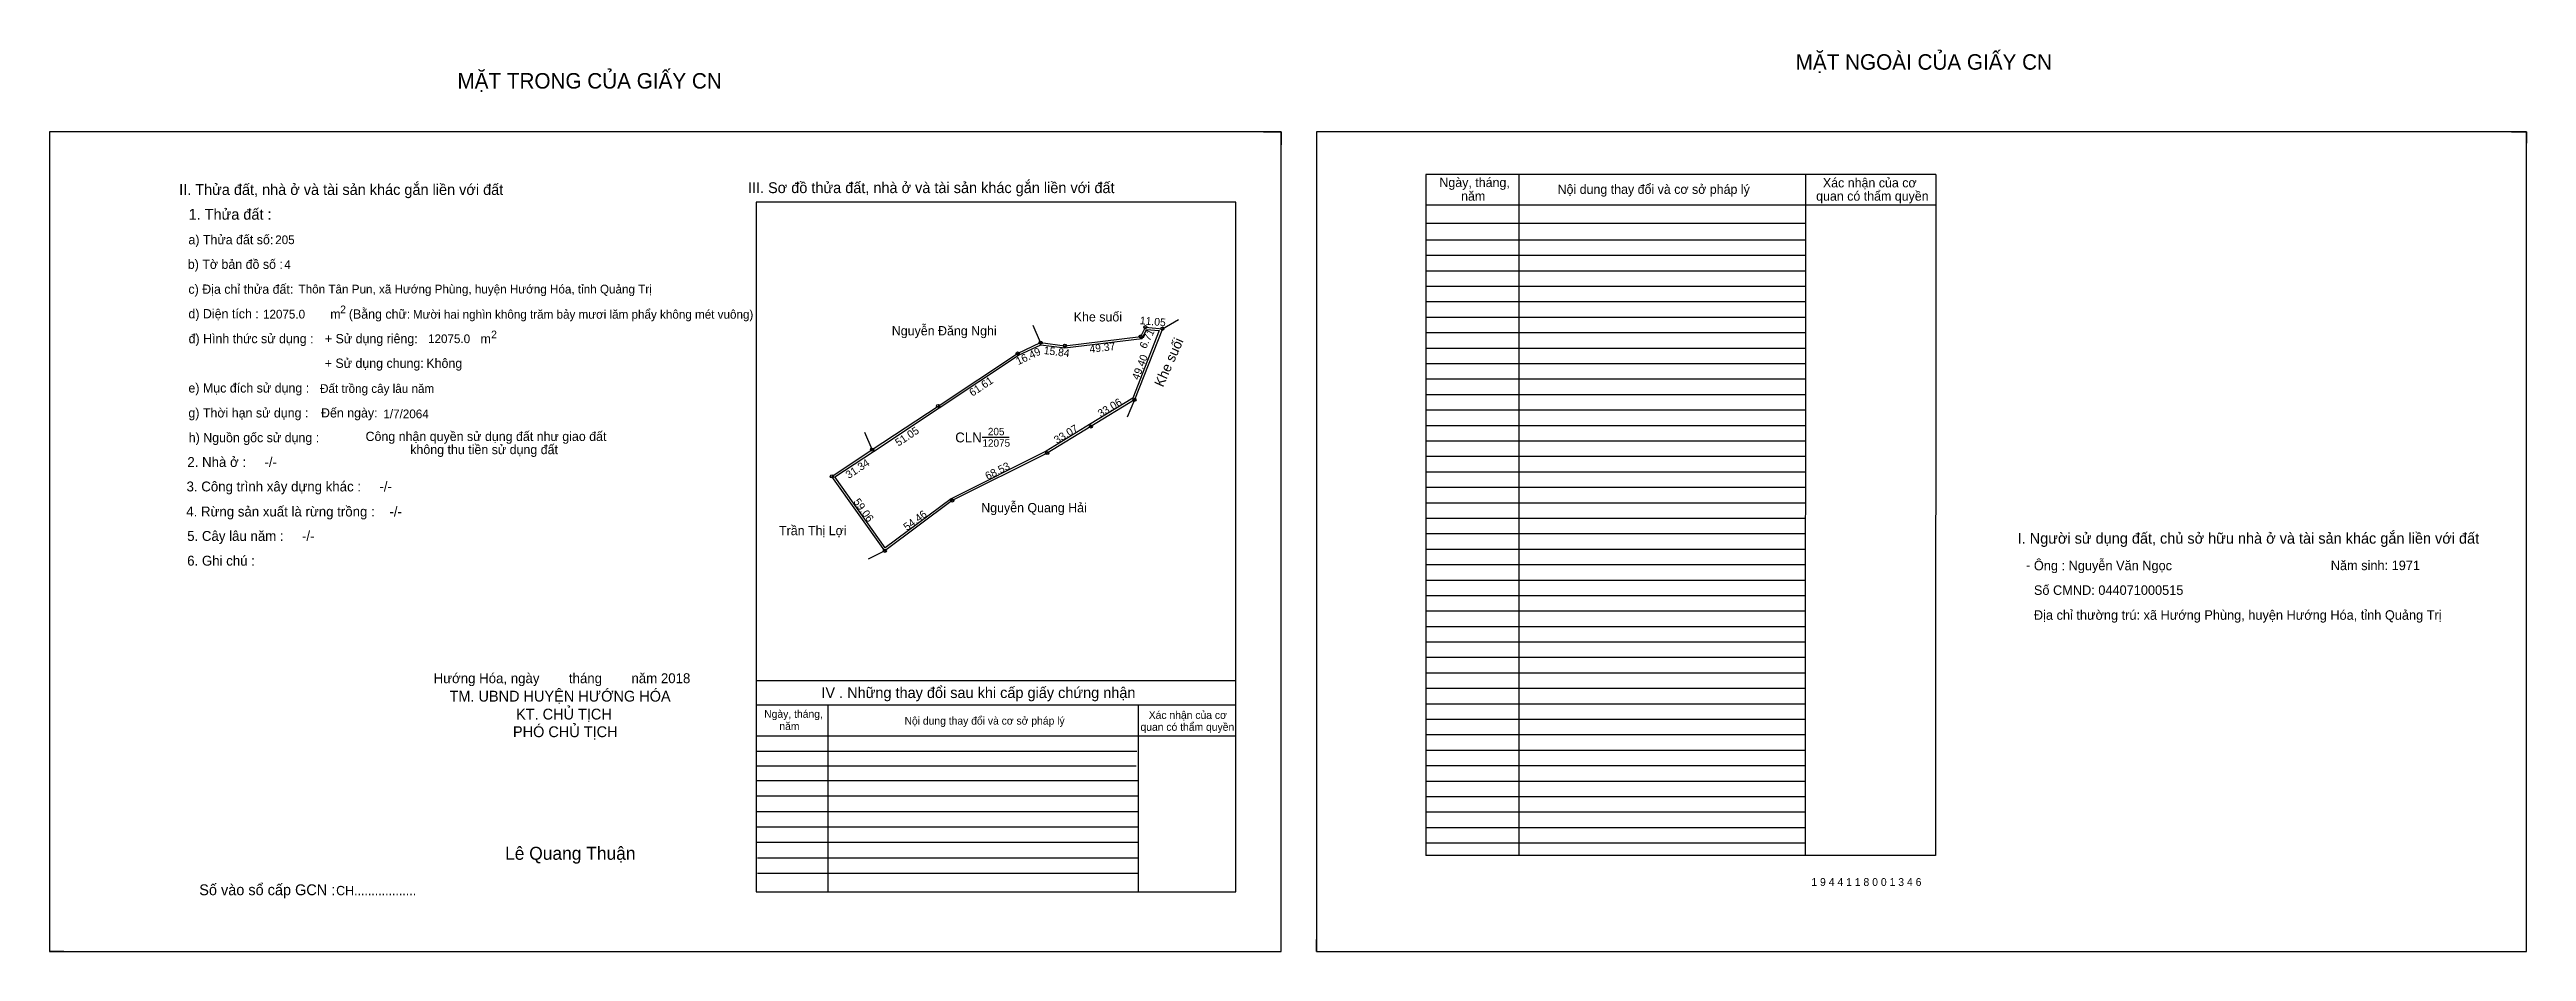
# Model space of a CAD drawing. Extents: x 537385 to 538986, y 1846208 to 1846792.
import ezdxf

# ---------------------------------------------------------------- set-up
doc = ezdxf.new("R2010")
doc.units = 0
for name, color, linetype in [('Default', 7, 'Continuous'), ('Level 10', 7, 'Continuous'), ('Level 11', 7, 'Continuous'), ('Level 13', 7, 'Continuous'), ('Level 22', 7, 'Continuous'), ('Level 27', 7, 'Continuous'), ('Level 3', 7, 'Continuous'), ('Level 36', 7, 'Continuous'), ('Level 49', 7, 'Continuous'), ('Level 55', 7, 'Continuous'), ('Level 6', 7, 'Continuous'), ('Level 60', 7, 'Continuous'), ('Level 7', 7, 'Continuous'), ('Level 8', 7, 'Continuous'), ('Level 9', 7, 'Continuous')]:
    doc.layers.add(name, color=color, linetype=linetype)

msp = doc.modelspace()

# ---------------------------------------------------------------- linework, layer by layer
at = {"layer": 'Level 10'}
for p, q in [((538169.4, 1846738.3), (538180.8, 1846738.3)), ((538180.8, 1846738.3), (538180.8, 1846729.9)), ((538976.2, 1846738.3), (538985.8, 1846738.3)), ((538985.8, 1846738.3), (538985.8, 1846730.9)), ((538086, 1846565), (538057.8, 1846547.8)), ((538057.8, 1846547.8), (538029.5, 1846530.6)), ((537384.6, 1846216.1), (537384.6, 1846208.3)), ((538203.6, 1846208.3), (538203.6, 1846216.1)), ((537393.8, 1846208.3), (537384.6, 1846208.3)), ((538203.6, 1846208.3), (538210.6, 1846208.3))]:
    msp.add_line(p, q, dxfattribs=at)
for points in [[(537384.6, 1846208.3), (538180.8, 1846208.3), (538180.8, 1846738.3), (537384.6, 1846738.3)], [(538203.6, 1846208.3), (538985.8, 1846208.3), (538985.8, 1846738.3), (538203.6, 1846738.3)], [(538104, 1846611), (538086, 1846565), (538057.8, 1846547.8), (538029.5, 1846530.6), (537968.2, 1846499.9), (537924.6, 1846467.4), (537890.3, 1846515.5), (537916.4, 1846532.8), (537959, 1846561), (538010.4, 1846595), (538025.3, 1846602), (538041, 1846600), (538090, 1846606), (538093, 1846612)], [(538102, 1846609.8), (538084.9, 1846566), (538057, 1846549), (538028.8, 1846531.9), (537967.5, 1846501.1), (537924.9, 1846469.4), (537892.3, 1846515.2), (537917.2, 1846531.6), (537959.8, 1846559.8), (538011.1, 1846593.8), (538025.5, 1846600.6), (538041, 1846598.6), (538090.9, 1846604.7), (538093.8, 1846610.5)]]:
    msp.add_lwpolyline(points, close=True, dxfattribs=at)
for points in [[(537916.4, 1846532.8), (537959, 1846561), (538010.4, 1846595), (538025.3, 1846602)], [(537924.6, 1846467.4), (537890.3, 1846515.5), (537916.4, 1846532.8)]]:
    msp.add_lwpolyline(points, dxfattribs=at)
at = {"layer": 'Level 11'}
for centre in [(538025.3, 1846602), (538041, 1846600), (538090, 1846606), (538093, 1846612), (538104, 1846611), (538104, 1846611), (538010.4, 1846595), (537959, 1846561), (538086, 1846565), (538057.8, 1846547.8), (537916.4, 1846532.8), (538029.5, 1846530.6), (537890.3, 1846515.5), (537968.2, 1846499.9), (537924.6, 1846467.4)]:
    msp.add_circle(centre, 1, dxfattribs=at)
at = {"layer": 'Level 27'}
for p, q in [((538104, 1846611), (538114.4, 1846616.9)), ((538025.3, 1846602), (538020.4, 1846613)), ((538086, 1846565), (538081.3, 1846553.9)), ((537916.4, 1846532.8), (537911.6, 1846543.8)), ((537924.6, 1846467.4), (537913.9, 1846461.9))]:
    msp.add_line(p, q, dxfattribs=at)
at = {"layer": 'Level 7'}
for p, q in [((538519.6, 1846668.3), (538274.4, 1846668.3)), ((538519.6, 1846658.3), (538274.4, 1846658.3)), ((538519.6, 1846648.3), (538274.4, 1846648.3)), ((538519.6, 1846638.3), (538274.4, 1846638.3)), ((538519.6, 1846628.3), (538274.4, 1846628.3)), ((538519.6, 1846618.3), (538274.4, 1846618.3)), ((538519.6, 1846608.3), (538274.4, 1846608.3)), ((538519.6, 1846598.3), (538274.4, 1846598.3)), ((538519.6, 1846588.3), (538274.4, 1846588.3)), ((538519.6, 1846578.3), (538274.4, 1846578.3)), ((538519.6, 1846568.3), (538274.4, 1846568.3)), ((538519.6, 1846558.3), (538274.4, 1846558.3)), ((538519.6, 1846548.3), (538274.4, 1846548.3)), ((538519.6, 1846538.3), (538274.4, 1846538.3)), ((538519.6, 1846528.3), (538274.4, 1846528.3)), ((538519.6, 1846518.3), (538274.4, 1846518.3)), ((538519.6, 1846508.3), (538274.4, 1846508.3)), ((538519.6, 1846498.3), (538274.4, 1846498.3)), ((538519.6, 1846488.3), (538274.4, 1846488.3)), ((538519.6, 1846478.3), (538274.4, 1846478.3)), ((538519.6, 1846468.3), (538274.4, 1846468.3)), ((538519.6, 1846458.3), (538274.4, 1846458.3)), ((538519.6, 1846448.3), (538274.4, 1846448.3)), ((538519.6, 1846438.3), (538274.4, 1846438.3)), ((538519.6, 1846428.3), (538274.4, 1846428.3)), ((538519.6, 1846418.3), (538274.4, 1846418.3)), ((538519.6, 1846408.3), (538274.4, 1846408.3)), ((538519.6, 1846398.3), (538274.4, 1846398.3)), ((538519.6, 1846388.3), (538274.4, 1846388.3)), ((538519.6, 1846378.3), (538274.4, 1846378.3)), ((538519.6, 1846368.3), (538274.4, 1846368.3)), ((538519.6, 1846358.3), (538274.4, 1846358.3)), ((538519.6, 1846348.3), (538274.4, 1846348.3)), ((538087.5, 1846337.6), (537841.4, 1846337.6)), ((538087.1, 1846328.2), (537841.4, 1846328.2)), ((538519.6, 1846338.3), (538274.4, 1846338.3)), ((538519.6, 1846328.3), (538274.4, 1846328.3)), ((538088.4, 1846318.7), (537841.4, 1846318.7)), ((538519.6, 1846318.3), (538274.4, 1846318.3)), ((538088.4, 1846308.7), (537841.4, 1846308.7)), ((538088.4, 1846298.7), (537841.4, 1846298.7)), ((538519.6, 1846308.3), (538274.4, 1846308.3)), ((538519.6, 1846298.3), (538274.4, 1846298.3)), ((538088.4, 1846288.7), (537841.4, 1846288.7)), ((538519.6, 1846288.3), (538274.4, 1846288.3)), ((538088.4, 1846278.7), (537841.4, 1846278.7)), ((538088.4, 1846268.7), (537842.2, 1846268.7)), ((538519.6, 1846278.3), (538274.4, 1846278.3)), ((538088.4, 1846258.7), (537842.2, 1846258.7))]:
    msp.add_line(p, q, dxfattribs=at)
at = {"layer": 'Level 8'}
for p, q in [((538604, 1846710.8), (538274.4, 1846710.8)), ((538274.4, 1846710.8), (538274.4, 1846270.3)), ((538334.4, 1846710.8), (538334.4, 1846270.3)), ((538519.7, 1846710.6), (538519.6, 1846270.3)), ((538604, 1846710.8), (538603.8, 1846270.3)), ((538151.4, 1846692.9), (537841.4, 1846692.9)), ((537841.4, 1846692.9), (537841.4, 1846246.9)), ((538151.4, 1846246.9), (538151.4, 1846692.9)), ((538604, 1846690.8), (538274.4, 1846690.8)), ((538519.6, 1846679), (538274.4, 1846679)), ((538151.4, 1846383.3), (537841.4, 1846383.3)), ((538151.4, 1846367.6), (537841.4, 1846367.6)), ((537887.7, 1846367.6), (537887.7, 1846246.9)), ((538088.4, 1846367.6), (538088.4, 1846246.9)), ((538151.4, 1846347.6), (537841.4, 1846347.6)), ((538603.8, 1846270.3), (538274.4, 1846270.3)), ((537841.4, 1846246.9), (538151.4, 1846246.9))]:
    msp.add_line(p, q, dxfattribs=at)
at = {"layer": 'Level 9'}
msp.add_line((537987.6, 1846540.8), (538004.9, 1846540.8), dxfattribs=at)

# ---------------------------------------------------------------- texts
at = {"layer": 'Default'}
for s, p in [('e) Mục đích sử dụng :', (537474.4, 1846569.7)), ('g) Thời hạn sử dụng :', (537474.4, 1846553.6)), ('Đến ngày:', (537560.1, 1846553.6)), ('h) Nguồn gốc sử dụng :', (537474.6, 1846537.6)), ('Công nhận quyền sử dụng đất như giao đất', (537588.9, 1846538.4)), ('không thu tiền sử dụng đất', (537617.8, 1846529.9))]:
    msp.add_text(s, height=6, dxfattribs=at).set_placement(p)
at = {"layer": 'Level 13'}
for s, p in [('.', (537985.4, 1846538.4)), ('12075', (537987.7, 1846534.7)), ('205', (537991.2, 1846542.1))]:
    msp.add_text(s, height=4.8, dxfattribs=at).set_placement(p)
at = {"layer": 'Level 22'}
msp.add_text('Khe suối', height=6, dxfattribs=at).set_placement((538046.7, 1846615.7))
msp.add_text('Khe suối', height=6.4, rotation=66.1593, dxfattribs=at).set_placement((538104.4, 1846572.8))
at = {"layer": 'Level 3'}
msp.add_text('CLN', height=6.4, dxfattribs=at).set_placement((537970.1, 1846537.5))
at = {"layer": 'Level 36'}
msp.add_text('.', height=6, dxfattribs=at).set_placement((537948.3, 1846606.7))
at = {"layer": 'Level 49'}
for s, rotation, p in [('11.05', 354.8056, (538089.3, 1846614)), ('49.37', 6.9811, (538057.2, 1846595.3)), ('6.71', 63.4349, (538093.3, 1846597.6)), ('16.49', 25.3065, (538010.8, 1846587.4)), ('15.84', 352.5655, (538027.1, 1846594.7)), ('49.40', 68.6294, (538088.7, 1846577.5)), ('61.61', 33.494, (537981.2, 1846567)), ('33.06', 31.3145, (538064.1, 1846553.5)), ('51.05', 33.5189, (537933.3, 1846534.7)), ('33.07', 31.3203, (538035.8, 1846536.4)), ('31.34', 33.4416, (537901.3, 1846513.8)), ('68.53', 26.595, (537991, 1846513.1)), ('59.06', 305.4554, (537904, 1846499.1)), ('54.46', 36.6679, (537938.9, 1846480.1))]:
    msp.add_text(s, height=5, rotation=rotation, dxfattribs=at).set_placement(p)
at = {"layer": 'Level 55'}
for s, height, p in [('12', 0.8, (538024.7, 1846602)), ('0', 0.22, (538025.2, 1846601.8)), ('13', 0.8, (538040.5, 1846600)), ('14', 0.8, (538089.4, 1846606)), ('1', 0.8, (538092.8, 1846612)), ('2', 0.8, (538103.7, 1846611)), ('0', 0.22, (538103.9, 1846610.8)), ('11', 0.8, (538009.9, 1846595)), ('0', 0.22, (538010.3, 1846594.8)), ('10', 0.8, (537958.4, 1846561)), ('0', 0.22, (537958.9, 1846560.8)), ('3', 0.8, (538085.8, 1846565)), ('0', 0.22, (538085.9, 1846564.8)), ('4', 0.8, (538057.5, 1846547.8)), ('0', 0.22, (538057.7, 1846547.6)), ('0', 0.22, (538057.7, 1846547.6)), ('9', 0.8, (537916.2, 1846532.8)), ('0', 0.22, (537916.4, 1846532.6)), ('0', 0.22, (537916.4, 1846532.6)), ('0', 0.22, (537916.4, 1846532.6)), ('5', 0.8, (538029.3, 1846530.6)), ('0', 0.22, (538029.4, 1846530.4)), ('0', 0.22, (538029.4, 1846530.4)), ('8', 0.8, (537890, 1846515.5)), ('0', 0.22, (537890.2, 1846515.3)), ('0', 0.22, (537890.2, 1846515.3)), ('6', 0.8, (537968, 1846499.9)), ('0', 0.22, (537968.2, 1846499.7)), ('0', 0.22, (537968.2, 1846499.7)), ('7', 0.8, (537924.3, 1846467.4)), ('0', 0.22, (537924.5, 1846467.2)), ('0', 0.22, (537924.5, 1846467.2)), ('0', 0.22, (537924.5, 1846467.2)), ('0', 0.22, (537924.5, 1846467.2))]:
    msp.add_text(s, height=height, dxfattribs=at).set_placement(p)
at = {"layer": 'Level 6'}
for s, height, p in [('205', 5.63, (537530.5, 1846665.7)), ('4', 5.63, (537536.4, 1846649.7)), ('Thôn Tân Pun, xã Hướng Phùng, huyện Hướng Hóa, tỉnh Quảng Trị', 5.64, (537545.6, 1846633.8)), ('12075.0', 5.63, (537522.6, 1846617.6)), ('Mười hai nghìn không trăm bảy mươi lăm phẩy không mét vuông)', 5.632, (537619.5, 1846617.5)), ('12075.0', 5.63, (537629.3, 1846601.7)), ('Đất trồng cây lâu năm', 5.64, (537559.5, 1846569.5)), ('1/7/2064', 5.64, (537600.4, 1846553.1)), ('Ông : Nguyễn Văn Ngọc', 6.16, (538667.4, 1846454.8)), ('Năm sinh: 1971', 6.16, (538859.3, 1846454.9)), ('Số CMND: 044071000515', 6.16, (538667.4, 1846438.9)), ('Địa chỉ thường trú: xã Hướng Phùng, huyện Hướng Hóa, tỉnh Quảng Trị', 6.16, (538667.4, 1846422.8)), ('1 9 4 4 1 1 8 0 0 1 3 4 6', 5.04, (538523.5, 1846250.7))]:
    msp.add_text(s, height=height, dxfattribs=at).set_placement(p)
at = {"layer": 'Level 60'}
for s, p in [('Nguyễn Đăng Nghi', (537929.1, 1846606.7)), ('Nguyễn Quang Hải', (537986.9, 1846492.3)), ('Trần Thị Lợi', (537856.2, 1846477.5))]:
    msp.add_text(s, height=6, dxfattribs=at).set_placement(p)
at = {"layer": 'Level 7'}
for s, height, p in [('MẶT TRONG CỦA GIẤY CN', 10, (537648.3, 1846766.3)), ('MẶT NGOÀI CỦA GIẤY CN', 10, (538513.4, 1846778.5)), ('II. Thửa đất, nhà ở và tài sản khác gắn liền với đất', 7, (537468.4, 1846697.5)), ('III. Sơ đồ thửa đất, nhà ở và tài sản khác gắn liền với đất', 7, (537836.1, 1846698.7)), ('Ngày, tháng,', 6, (538283.1, 1846702.6)), ('năm', 6, (538297.1, 1846693.8)), ('Nội dung thay đổi và cơ sở pháp lý', 6, (538359.5, 1846698.2)), (' quan có thẩm quyền', 6, (538524.4, 1846693.8)), ('Xác nhận của cơ', 6, (538531, 1846702.4)), ('1. Thửa đất :', 7, (537474.5, 1846681.5)), ('a) Thửa đất số:', 6, (537474.4, 1846665.6)), ('b) Tờ bản đồ số :', 6, (537474, 1846649.7)), ('c) Địa chỉ thửa đất:', 6, (537474.4, 1846633.6)), ('d) Diện tích :', 6, (537474.4, 1846617.7)), ('m', 6, (537566.1, 1846617.5)), ('2', 5, (537572.5, 1846621)), ('(Bằng chữ:', 6, (537578.1, 1846617.5)), ('đ) Hình thức sử dụng :', 6, (537474.5, 1846601.6)), ('+ Sử dụng riêng:', 6, (537562.6, 1846601.6)), ('m', 6, (537663.2, 1846601.5)), ('2', 5, (537670.1, 1846604.8)), ('+ Sử dụng chung:', 6, (537562.5, 1846585.7)), ('Không', 6, (537628.2, 1846585.7)), ('2. Nhà ở :     -/-', 6.4, (537473.7, 1846521.6)), ('3. Công trình xây dựng khác :     -/-', 6.4, (537473.2, 1846505.8)), ('4. Rừng sản xuất là rừng trồng :    -/-', 6.4, (537473, 1846489.6)), ('5. Cây lâu năm :     -/-', 6.4, (537473.6, 1846473.8)), ('I. Người sử dụng đất, chủ sở hữu nhà ở và tài sản khác gắn liền với đất', 7, (538656.9, 1846472)), ('6. Ghi chú :', 6.4, (537473.6, 1846457.8)), ('-', 6.4, (538662.3, 1846455)), ('Hướng Hóa, ngày        tháng        năm 2018', 6.4, (537632.9, 1846381.8)), ('TM. UBND HUYỆN HƯỚNG HÓA', 7, (537643.2, 1846369.9)), ('IV . Những thay đổi sau khi cấp giấy chứng nhận', 7, (537883.6, 1846372.2)), ('KT. CHỦ TỊCH', 7, (537686.2, 1846358.3)), ('Ngày, tháng,', 5, (537846.6, 1846359.4)), ('Nội dung thay đổi và cơ sở pháp lý', 5, (537937.3, 1846355)), ('Xác nhận của cơ', 5, (538095.2, 1846358.7)), ('PHÓ CHỦ TỊCH', 7, (537684.2, 1846346.9)), ('năm', 5, (537856.4, 1846351.5)), (' quan có thẩm quyền', 5, (538088, 1846351)), ('Lê Quang Thuận', 8.4, (537679.1, 1846267.6)), ('Số vào sổ cấp GCN :', 7, (537481.4, 1846244.7)), ('CH..................', 6, (537569.9, 1846244.7))]:
    msp.add_text(s, height=height, dxfattribs=at).set_placement(p)

doc.saveas('drawing.dxf')
